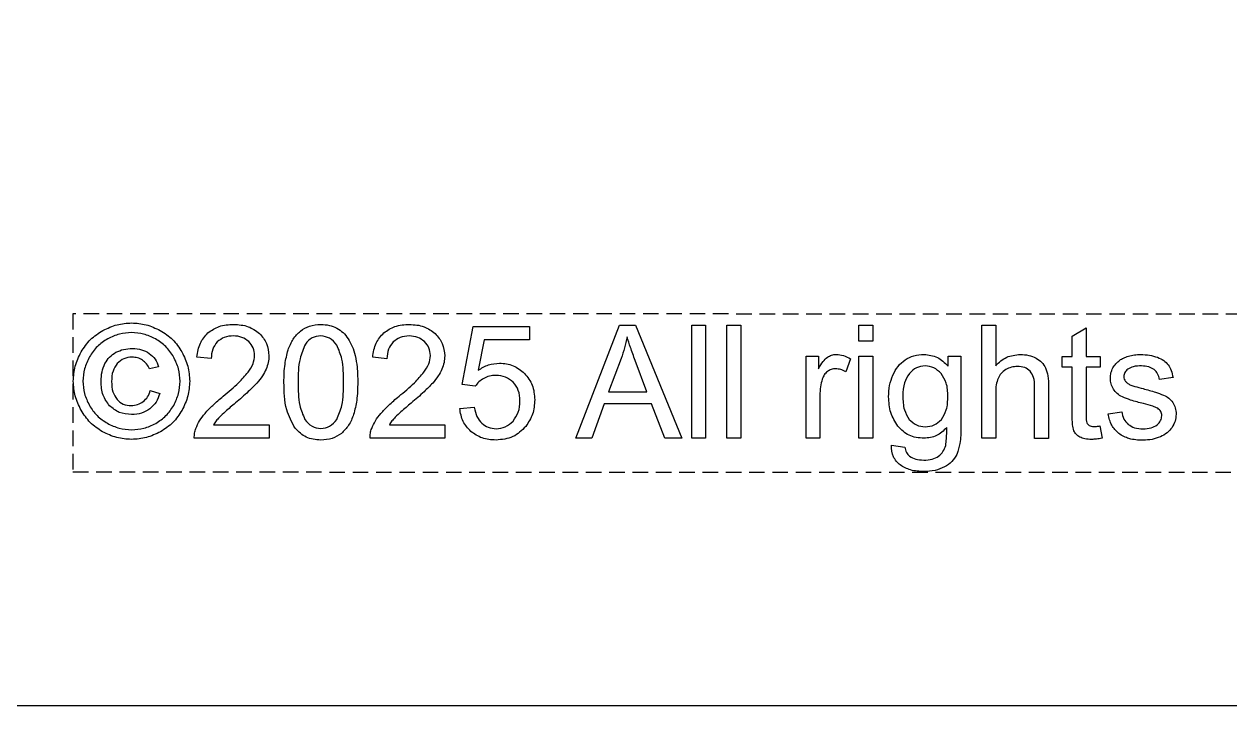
# Model space of a CAD drawing. Header units: millimetres. Extents: x -188 to 188, y -48 to 47.
# Drawn here: x 117.59 to 156.38, y -47.5 to -25.59 of the extents above; entities that cross this region are included whole.
import ezdxf

# ---------------------------------------------------------------- set-up
doc = ezdxf.new("R2010")
doc.units = ezdxf.units.MM
doc.linetypes.add('DASHED', pattern=[0.75, 0.5, -0.25])
doc.layers.get('0').update_dxf_attribs({"linetype": 'CONTINUOUS'})

msp = doc.modelspace()

# ---------------------------------------------------------------- linework, layer by layer
at = {"linetype": 'DASHED'}
for p, q in [((180, -34.917), (119.162, -34.897)), ((119.162, -34.897), (119.162, -39.98)), ((119.162, -39.98), (180, -40))]:
    msp.add_line(p, q, dxfattribs=at)
for p, q in [((135.343, -38.896), (136.742, -35.258)), ((136.742, -35.258), (137.261, -35.258)), ((137.261, -35.258), (138.749, -38.897)), ((139.066, -38.897), (139.067, -35.258)), ((139.067, -35.258), (139.514, -35.258)), ((139.514, -35.258), (139.513, -38.897)), ((140.196, -38.897), (140.197, -35.259)), ((140.197, -35.259), (140.644, -35.259)), ((140.644, -35.259), (140.642, -38.898)), ((144.443, -35.774), (144.444, -35.26)), ((144.444, -35.26), (144.89, -35.26)), ((144.89, -35.26), (144.89, -35.774)), ((148.396, -38.9), (148.398, -35.261)), ((148.398, -35.261), (148.844, -35.261)), ((148.844, -35.261), (148.844, -36.567)), ((131.683, -37.175), (132.036, -35.306)), ((132.036, -35.306), (133.845, -35.306)), ((133.845, -35.306), (133.845, -35.733)), ((151.306, -36.265), (151.307, -35.612)), ((151.307, -35.612), (151.751, -35.344)), ((151.751, -35.344), (151.751, -36.265)), ((132.393, -35.733), (132.197, -36.711)), ((133.845, -35.733), (132.393, -35.733)), ((144.89, -35.774), (144.443, -35.774)), ((123.609, -36.338), (123.15, -36.291)), ((129.263, -36.34), (128.804, -36.292)), ((136.794, -36.335), (136.394, -37.402)), ((137.627, -37.402), (137.248, -36.394)), ((142.742, -38.898), (142.743, -36.262)), ((142.743, -36.262), (143.145, -36.262)), ((143.145, -36.262), (143.145, -36.662)), ((144.175, -36.347), (144.021, -36.762)), ((144.442, -38.899), (144.443, -36.263)), ((144.443, -36.263), (144.89, -36.263)), ((144.89, -36.263), (144.889, -38.899)), ((147.31, -36.581), (147.31, -36.264)), ((147.31, -36.264), (147.722, -36.264)), ((147.722, -36.264), (147.721, -38.542)), ((150.979, -36.612), (150.979, -36.265)), ((150.979, -36.265), (151.306, -36.265)), ((151.751, -36.265), (152.2, -36.265)), ((152.2, -36.265), (152.2, -36.613)), ((121.916, -36.598), (121.62, -36.67)), ((151.306, -36.612), (150.979, -36.612)), ((151.306, -38.129), (151.306, -36.612)), ((152.2, -36.613), (151.75, -36.613)), ((151.75, -36.613), (151.75, -38.154)), ((132.102, -37.229), (131.683, -37.175)), ((150.097, -38.901), (150.097, -37.23)), ((150.544, -37.23), (150.543, -38.901)), ((154.548, -36.946), (154.111, -37.006)), ((121.648, -37.367), (121.953, -37.457)), ((136.394, -37.402), (137.627, -37.402)), ((143.189, -37.518), (143.189, -38.898)), ((148.844, -37.458), (148.843, -38.9)), ((131.603, -37.941), (132.072, -37.902)), ((136.254, -37.794), (135.854, -38.896)), ((137.776, -37.795), (136.254, -37.794)), ((138.2, -38.897), (137.776, -37.795)), ((152.457, -38.114), (152.899, -38.045)), ((123.685, -38.463), (125.47, -38.463)), ((125.47, -38.463), (125.469, -38.893)), ((129.339, -38.464), (131.124, -38.465)), ((131.124, -38.465), (131.124, -38.894)), ((152.199, -38.502), (152.264, -38.896)), ((125.469, -38.893), (123.064, -38.892)), ((131.124, -38.894), (128.718, -38.894)), ((135.854, -38.896), (135.343, -38.896)), ((138.749, -38.897), (138.2, -38.897)), ((139.513, -38.897), (139.066, -38.897)), ((140.642, -38.898), (140.196, -38.897)), ((143.189, -38.898), (142.742, -38.898)), ((144.889, -38.899), (144.442, -38.899)), ((145.487, -39.117), (145.922, -39.182)), ((148.843, -38.9), (148.396, -38.9)), ((150.543, -38.901), (150.097, -38.901))]:
    msp.add_line(p, q)
msp.add_lwpolyline([(-187.5, 47.5), (187.5, 47.5), (187.5, -47.5), (-187.5, -47.5)], close=True)
for points, knots in [([(120.127, -35.432), (120.276, -35.362), (120.568, -35.223), (120.89, -35.201), (121.048, -35.19)], [0, 0, 0, 0, 0.0489719, 0.09596415, 0.09596415, 0.09596415, 0.09596415]), ([(121.048, -35.19), (121.205, -35.201), (121.527, -35.224), (121.819, -35.362), (121.968, -35.433)], [0, 0, 0, 0, 0.04699225, 0.09596414, 0.09596414, 0.09596414, 0.09596414]), ([(123.505, -35.508), (123.621, -35.429), (123.87, -35.261), (124.171, -35.247), (124.331, -35.239)], [0, 0, 0, 0, 0.04132464, 0.08840962, 0.08840962, 0.08840962, 0.08840962]), ([(124.331, -35.239), (124.493, -35.248), (124.799, -35.264), (125.045, -35.445), (125.16, -35.529)], [0, 0, 0, 0, 0.04746995, 0.08953749, 0.08953749, 0.08953749, 0.08953749]), ([(126.477, -35.453), (126.573, -35.391), (126.773, -35.26), (127.011, -35.247), (127.136, -35.24)], [0, 0, 0, 0, 0.0336238, 0.07034516, 0.07034516, 0.07034516, 0.07034516]), ([(127.136, -35.24), (127.229, -35.244), (127.408, -35.251), (127.571, -35.323), (127.65, -35.358)], [0, 0, 0, 0, 0.02764669, 0.05312064, 0.05312064, 0.05312064, 0.05312064]), ([(129.159, -35.509), (129.275, -35.431), (129.524, -35.263), (129.825, -35.248), (129.986, -35.24)], [0, 0, 0, 0, 0.04132464, 0.08840965, 0.08840965, 0.08840965, 0.08840965]), ([(129.986, -35.24), (130.147, -35.249), (130.453, -35.266), (130.699, -35.446), (130.814, -35.531)], [0, 0, 0, 0, 0.04746983, 0.08953738, 0.08953738, 0.08953738, 0.08953738]), ([(119.425, -36.124), (119.517, -35.983), (119.701, -35.701), (119.985, -35.522), (120.127, -35.432)], [0, 0, 0, 0, 0.04994617, 0.09959007, 0.09959007, 0.09959007, 0.09959007]), ([(121.047, -35.501), (120.916, -35.51), (120.647, -35.528), (120.403, -35.644), (120.279, -35.703)], [0, 0, 0, 0, 0.03926476, 0.08007274, 0.08007274, 0.08007274, 0.08007274]), ([(121.814, -35.703), (121.69, -35.644), (121.447, -35.529), (121.179, -35.51), (121.047, -35.501)], [0, 0, 0, 0, 0.04083676, 0.0799477, 0.0799477, 0.0799477, 0.0799477]), ([(121.968, -35.433), (122.11, -35.522), (122.394, -35.702), (122.576, -35.984), (122.668, -36.125)], [0, 0, 0, 0, 0.0496189, 0.09950898, 0.09950898, 0.09950898, 0.09950898]), ([(123.15, -36.291), (123.172, -36.133), (123.216, -35.837), (123.413, -35.612), (123.505, -35.508)], [0, 0, 0, 0, 0.04663958, 0.08763333, 0.08763333, 0.08763333, 0.08763333]), ([(124.321, -35.608), (124.221, -35.615), (124.029, -35.627), (123.877, -35.745), (123.805, -35.802)], [0, 0, 0, 0, 0.029441, 0.05629258, 0.05629258, 0.05629258, 0.05629258]), ([(124.816, -35.791), (124.746, -35.738), (124.6, -35.627), (124.417, -35.615), (124.321, -35.608)], [0, 0, 0, 0, 0.02580034, 0.0538182, 0.0538182, 0.0538182, 0.0538182]), ([(125.16, -35.529), (125.249, -35.632), (125.428, -35.839), (125.453, -36.112), (125.465, -36.249)], [0, 0, 0, 0, 0.03976845, 0.0799649, 0.0799649, 0.0799649, 0.0799649]), ([(126.082, -36.059), (126.129, -35.938), (126.218, -35.708), (126.394, -35.535), (126.477, -35.453)], [0, 0, 0, 0, 0.03855424, 0.07312415, 0.07312415, 0.07312415, 0.07312415]), ([(127.131, -35.609), (127.033, -35.621), (126.836, -35.643), (126.705, -35.794), (126.639, -35.87)], [0, 0, 0, 0, 0.02843188, 0.05746676, 0.05746676, 0.05746676, 0.05746676]), ([(127.653, -35.905), (127.582, -35.819), (127.444, -35.654), (127.232, -35.624), (127.131, -35.609)], [0, 0, 0, 0, 0.03233084, 0.06196474, 0.06196474, 0.06196474, 0.06196474]), ([(127.65, -35.358), (127.721, -35.402), (127.864, -35.491), (127.964, -35.628), (128.015, -35.698)], [0, 0, 0, 0, 0.02477812, 0.05028938, 0.05028938, 0.05028938, 0.05028938]), ([(128.804, -36.292), (128.827, -36.135), (128.87, -35.838), (129.067, -35.614), (129.159, -35.509)], [0, 0, 0, 0, 0.04663959, 0.08763333, 0.08763333, 0.08763333, 0.08763333]), ([(129.975, -35.61), (129.875, -35.617), (129.683, -35.629), (129.531, -35.747), (129.459, -35.804)], [0, 0, 0, 0, 0.02944092, 0.05629257, 0.05629257, 0.05629257, 0.05629257]), ([(130.471, -35.793), (130.401, -35.74), (130.254, -35.629), (130.071, -35.617), (129.975, -35.61)], [0, 0, 0, 0, 0.02580029, 0.05381827, 0.05381827, 0.05381827, 0.05381827]), ([(130.814, -35.531), (130.903, -35.634), (131.082, -35.841), (131.107, -36.114), (131.12, -36.251)], [0, 0, 0, 0, 0.03976845, 0.07996492, 0.07996492, 0.07996492, 0.07996492]), ([(136.99, -35.64), (136.964, -35.757), (136.912, -35.992), (136.833, -36.22), (136.794, -36.335)], [0, 0, 0, 0, 0.03586534, 0.07226642, 0.07226642, 0.07226642, 0.07226642]), ([(137.248, -36.394), (137.196, -36.256), (137.102, -36.006), (137.024, -35.752), (136.99, -35.64)], [0, 0, 0, 0, 0.04447941, 0.07976457, 0.07976457, 0.07976457, 0.07976457]), ([(120.279, -35.703), (120.161, -35.778), (119.925, -35.928), (119.771, -36.163), (119.694, -36.281)], [0, 0, 0, 0, 0.04137759, 0.08308319, 0.08308319, 0.08308319, 0.08308319]), ([(120.545, -36.135), (120.625, -36.099), (120.793, -36.025), (120.975, -36.016), (121.07, -36.012)], [0, 0, 0, 0, 0.02627266, 0.05433372, 0.05433372, 0.05433372, 0.05433372]), ([(121.07, -36.012), (121.173, -36.017), (121.368, -36.027), (121.538, -36.124), (121.618, -36.17)], [0, 0, 0, 0, 0.0304752, 0.05779924, 0.05779924, 0.05779924, 0.05779924]), ([(122.399, -36.282), (122.322, -36.164), (122.169, -35.928), (121.932, -35.778), (121.814, -35.703)], [0, 0, 0, 0, 0.04166818, 0.08309571, 0.08309571, 0.08309571, 0.08309571]), ([(123.805, -35.802), (123.748, -35.876), (123.628, -36.033), (123.615, -36.232), (123.609, -36.338)], [0, 0, 0, 0, 0.02730358, 0.05824422, 0.05824422, 0.05824422, 0.05824422]), ([(125.006, -36.239), (124.998, -36.154), (124.983, -35.985), (124.872, -35.855), (124.816, -35.791)], [0, 0, 0, 0, 0.02493561, 0.04975075, 0.04975075, 0.04975075, 0.04975075]), ([(125.949, -37.098), (125.952, -36.903), (125.957, -36.551), (126.044, -36.211), (126.082, -36.059)], [0, 0, 0, 0, 0.0583305, 0.1050439, 0.1050439, 0.1050439, 0.1050439]), ([(126.639, -35.87), (126.573, -36.026), (126.406, -36.416), (126.407, -36.842), (126.408, -37.098)], [0, 0, 0, 0, 0.0504118, 0.1261494, 0.1261494, 0.1261494, 0.1261494]), ([(127.863, -37.099), (127.865, -36.845), (127.87, -36.432), (127.714, -36.052), (127.653, -35.905)], [0, 0, 0, 0, 0.0749565, 0.1222638, 0.1222638, 0.1222638, 0.1222638]), ([(128.015, -35.698), (128.061, -35.778), (128.158, -35.949), (128.212, -36.139), (128.24, -36.239)], [0, 0, 0, 0, 0.02778237, 0.05882542, 0.05882542, 0.05882542, 0.05882542]), ([(129.459, -35.804), (129.403, -35.878), (129.282, -36.035), (129.269, -36.234), (129.263, -36.34)], [0, 0, 0, 0, 0.02730353, 0.05824417, 0.05824417, 0.05824417, 0.05824417]), ([(130.66, -36.241), (130.653, -36.156), (130.637, -35.986), (130.526, -35.857), (130.471, -35.793)], [0, 0, 0, 0, 0.02493562, 0.04975076, 0.04975076, 0.04975076, 0.04975076]), ([(119.173, -37.064), (119.184, -36.901), (119.207, -36.572), (119.352, -36.275), (119.425, -36.124)], [0, 0, 0, 0, 0.04834728, 0.09808749, 0.09808749, 0.09808749, 0.09808749]), ([(119.694, -36.281), (119.633, -36.406), (119.512, -36.654), (119.493, -36.929), (119.483, -37.064)], [0, 0, 0, 0, 0.04151318, 0.08179057, 0.08179057, 0.08179057, 0.08179057]), ([(120.191, -36.499), (120.236, -36.424), (120.326, -36.275), (120.472, -36.181), (120.545, -36.135)], [0, 0, 0, 0, 0.02601534, 0.05143189, 0.05143189, 0.05143189, 0.05143189]), ([(121.06, -36.29), (120.969, -36.298), (120.79, -36.314), (120.656, -36.434), (120.589, -36.493)], [0, 0, 0, 0, 0.02652353, 0.05248908, 0.05248908, 0.05248908, 0.05248908]), ([(121.401, -36.388), (121.349, -36.359), (121.243, -36.301), (121.122, -36.294), (121.06, -36.29)], [0, 0, 0, 0, 0.01742025, 0.03591976, 0.03591976, 0.03591976, 0.03591976]), ([(121.62, -36.67), (121.594, -36.613), (121.541, -36.502), (121.447, -36.425), (121.401, -36.388)], [0, 0, 0, 0, 0.01866052, 0.03613308, 0.03613308, 0.03613308, 0.03613308]), ([(121.618, -36.17), (121.685, -36.228), (121.821, -36.345), (121.884, -36.513), (121.916, -36.598)], [0, 0, 0, 0, 0.0261295, 0.05291605, 0.05291605, 0.05291605, 0.05291605]), ([(122.608, -37.065), (122.599, -36.93), (122.58, -36.655), (122.46, -36.407), (122.399, -36.282)], [0, 0, 0, 0, 0.04027334, 0.08175113, 0.08175113, 0.08175113, 0.08175113]), ([(122.668, -36.125), (122.741, -36.276), (122.885, -36.573), (122.907, -36.903), (122.918, -37.065)], [0, 0, 0, 0, 0.04970493, 0.09804818, 0.09804818, 0.09804818, 0.09804818]), ([(124.797, -36.776), (124.858, -36.687), (124.97, -36.524), (124.995, -36.328), (125.006, -36.239)], [0, 0, 0, 0, 0.03176039, 0.05836884, 0.05836884, 0.05836884, 0.05836884]), ([(125.465, -36.249), (125.461, -36.322), (125.453, -36.47), (125.402, -36.608), (125.376, -36.679)], [0, 0, 0, 0, 0.02177109, 0.04408512, 0.04408512, 0.04408512, 0.04408512]), ([(128.24, -36.239), (128.264, -36.363), (128.318, -36.647), (128.321, -36.937), (128.322, -37.099)], [0, 0, 0, 0, 0.03794901, 0.08654796, 0.08654796, 0.08654796, 0.08654796]), ([(130.452, -36.778), (130.512, -36.689), (130.624, -36.526), (130.649, -36.33), (130.66, -36.241)], [0, 0, 0, 0, 0.03176042, 0.05836887, 0.05836887, 0.05836887, 0.05836887]), ([(131.12, -36.251), (131.116, -36.324), (131.108, -36.472), (131.056, -36.61), (131.03, -36.68)], [0, 0, 0, 0, 0.02177109, 0.04408513, 0.04408513, 0.04408513, 0.04408513]), ([(143.145, -36.662), (143.19, -36.581), (143.266, -36.443), (143.382, -36.336), (143.429, -36.292)], [0, 0, 0, 0, 0.02757718, 0.04690527, 0.04690527, 0.04690527, 0.04690527]), ([(143.429, -36.292), (143.474, -36.266), (143.563, -36.214), (143.665, -36.207), (143.716, -36.203)], [0, 0, 0, 0, 0.01523545, 0.0303866, 0.0303866, 0.0303866, 0.0303866]), ([(143.716, -36.203), (143.793, -36.21), (143.957, -36.225), (144.1, -36.305), (144.175, -36.347)], [0, 0, 0, 0, 0.0230559, 0.04859584, 0.04859584, 0.04859584, 0.04859584]), ([(145.535, -36.87), (145.585, -36.771), (145.681, -36.577), (145.849, -36.443), (145.931, -36.377)], [0, 0, 0, 0, 0.03284145, 0.06389077, 0.06389077, 0.06389077, 0.06389077]), ([(145.931, -36.377), (146.023, -36.327), (146.213, -36.222), (146.429, -36.21), (146.541, -36.204)], [0, 0, 0, 0, 0.03106771, 0.06408714, 0.06408714, 0.06408714, 0.06408714]), ([(146.541, -36.204), (146.69, -36.22), (146.992, -36.253), (147.203, -36.471), (147.31, -36.581)], [0, 0, 0, 0, 0.04359992, 0.08812447, 0.08812447, 0.08812447, 0.08812447]), ([(148.844, -36.567), (148.955, -36.461), (149.177, -36.25), (149.481, -36.22), (149.633, -36.205)], [0, 0, 0, 0, 0.04460625, 0.08909888, 0.08909888, 0.08909888, 0.08909888]), ([(149.633, -36.205), (149.726, -36.209), (149.903, -36.216), (150.065, -36.287), (150.142, -36.32)], [0, 0, 0, 0, 0.02751667, 0.052577, 0.052577, 0.052577, 0.052577]), ([(150.142, -36.32), (150.209, -36.362), (150.338, -36.442), (150.414, -36.575), (150.451, -36.639)], [0, 0, 0, 0, 0.02306504, 0.04503505, 0.04503505, 0.04503505, 0.04503505]), ([(152.613, -36.639), (152.642, -36.591), (152.701, -36.495), (152.789, -36.425), (152.833, -36.39)], [0, 0, 0, 0, 0.01672241, 0.03346272, 0.03346272, 0.03346272, 0.03346272]), ([(152.833, -36.39), (152.873, -36.364), (152.962, -36.308), (153.062, -36.277), (153.117, -36.259)], [0, 0, 0, 0, 0.01421947, 0.03137806, 0.03137806, 0.03137806, 0.03137806]), ([(153.117, -36.259), (153.179, -36.244), (153.306, -36.212), (153.436, -36.208), (153.503, -36.206)], [0, 0, 0, 0, 0.01907142, 0.03906565, 0.03906565, 0.03906565, 0.03906565]), ([(153.503, -36.206), (153.601, -36.209), (153.787, -36.214), (153.964, -36.27), (154.048, -36.296)], [0, 0, 0, 0, 0.02921908, 0.0554382, 0.0554382, 0.0554382, 0.0554382]), ([(154.048, -36.296), (154.119, -36.326), (154.252, -36.382), (154.349, -36.489), (154.394, -36.538)], [0, 0, 0, 0, 0.02293764, 0.04268664, 0.04268664, 0.04268664, 0.04268664]), ([(120.067, -37.069), (120.071, -36.966), (120.079, -36.768), (120.155, -36.586), (120.191, -36.499)], [0, 0, 0, 0, 0.03077952, 0.0587168, 0.0587168, 0.0587168, 0.0587168]), ([(120.589, -36.493), (120.535, -36.573), (120.417, -36.749), (120.409, -36.961), (120.404, -37.077)], [0, 0, 0, 0, 0.02837849, 0.0622655, 0.0622655, 0.0622655, 0.0622655]), ([(123.995, -37.547), (124.166, -37.407), (124.454, -37.171), (124.698, -36.89), (124.797, -36.776)], [0, 0, 0, 0, 0.0661112, 0.111377, 0.111377, 0.111377, 0.111377]), ([(125.376, -36.679), (125.339, -36.752), (125.258, -36.913), (125.142, -37.049), (125.079, -37.123)], [0, 0, 0, 0, 0.02470214, 0.05359281, 0.05359281, 0.05359281, 0.05359281]), ([(129.65, -37.549), (129.821, -37.409), (130.108, -37.173), (130.352, -36.892), (130.452, -36.778)], [0, 0, 0, 0, 0.0661113, 0.111377, 0.111377, 0.111377, 0.111377]), ([(131.03, -36.68), (130.993, -36.754), (130.912, -36.914), (130.796, -37.051), (130.733, -37.125)], [0, 0, 0, 0, 0.02470217, 0.05359284, 0.05359284, 0.05359284, 0.05359284]), ([(132.197, -36.711), (132.305, -36.644), (132.517, -36.514), (132.764, -36.493), (132.884, -36.482)], [0, 0, 0, 0, 0.03768646, 0.07333015, 0.07333015, 0.07333015, 0.07333015]), ([(132.884, -36.482), (133.036, -36.496), (133.339, -36.522), (133.572, -36.716), (133.688, -36.813)], [0, 0, 0, 0, 0.04470136, 0.08879537, 0.08879537, 0.08879537, 0.08879537]), ([(133.688, -36.813), (133.784, -36.933), (133.981, -37.182), (134.004, -37.499), (134.016, -37.662)], [0, 0, 0, 0, 0.04502437, 0.09289003, 0.09289003, 0.09289003, 0.09289003]), ([(143.43, -36.753), (143.394, -36.786), (143.319, -36.854), (143.283, -36.948), (143.264, -36.997)], [0, 0, 0, 0, 0.01450633, 0.02993838, 0.02993838, 0.02993838, 0.02993838]), ([(143.694, -36.665), (143.646, -36.668), (143.551, -36.676), (143.471, -36.727), (143.43, -36.753)], [0, 0, 0, 0, 0.01407327, 0.02813354, 0.02813354, 0.02813354, 0.02813354]), ([(144.021, -36.762), (143.968, -36.733), (143.865, -36.679), (143.749, -36.669), (143.694, -36.665)], [0, 0, 0, 0, 0.01791843, 0.03447796, 0.03447796, 0.03447796, 0.03447796]), ([(146.066, -36.816), (146.006, -36.913), (145.87, -37.132), (145.862, -37.391), (145.858, -37.534)], [0, 0, 0, 0, 0.03388776, 0.07600367, 0.07600367, 0.07600367, 0.07600367]), ([(146.573, -36.574), (146.477, -36.585), (146.28, -36.607), (146.139, -36.745), (146.066, -36.816)], [0, 0, 0, 0, 0.02820763, 0.057572, 0.057572, 0.057572, 0.057572]), ([(147.09, -36.82), (147.016, -36.748), (146.871, -36.608), (146.671, -36.585), (146.573, -36.574)], [0, 0, 0, 0, 0.03000099, 0.05874371, 0.05874371, 0.05874371, 0.05874371]), ([(147.305, -37.549), (147.3, -37.404), (147.292, -37.14), (147.153, -36.919), (147.09, -36.82)], [0, 0, 0, 0, 0.04278171, 0.07729767, 0.07729767, 0.07729767, 0.07729767]), ([(149.168, -36.692), (149.114, -36.729), (149.008, -36.802), (148.948, -36.916), (148.918, -36.972)], [0, 0, 0, 0, 0.01928056, 0.03795091, 0.03795091, 0.03795091, 0.03795091]), ([(149.541, -36.59), (149.476, -36.594), (149.345, -36.603), (149.227, -36.662), (149.168, -36.692)], [0, 0, 0, 0, 0.01943841, 0.03910746, 0.03910746, 0.03910746, 0.03910746]), ([(149.952, -36.742), (149.896, -36.698), (149.776, -36.603), (149.623, -36.594), (149.541, -36.59)], [0, 0, 0, 0, 0.0209373, 0.04479312, 0.04479312, 0.04479312, 0.04479312]), ([(150.097, -37.23), (150.095, -37.13), (150.091, -36.954), (149.994, -36.807), (149.952, -36.742)], [0, 0, 0, 0, 0.02917409, 0.05179373, 0.05179373, 0.05179373, 0.05179373]), ([(150.451, -36.639), (150.478, -36.722), (150.541, -36.913), (150.543, -37.115), (150.544, -37.23)], [0, 0, 0, 0, 0.02590337, 0.06011128, 0.06011128, 0.06011128, 0.06011128]), ([(152.532, -36.965), (152.535, -36.908), (152.542, -36.794), (152.589, -36.69), (152.613, -36.639)], [0, 0, 0, 0, 0.01709064, 0.03388632, 0.03388632, 0.03388632, 0.03388632]), ([(153.096, -36.675), (153.057, -36.709), (152.985, -36.773), (152.971, -36.868), (152.964, -36.913)], [0, 0, 0, 0, 0.01481016, 0.02800918, 0.02800918, 0.02800918, 0.02800918]), ([(153.535, -36.573), (153.445, -36.574), (153.29, -36.575), (153.153, -36.646), (153.096, -36.675)], [0, 0, 0, 0, 0.02649463, 0.04564228, 0.04564228, 0.04564228, 0.04564228]), ([(153.938, -36.688), (153.882, -36.655), (153.759, -36.581), (153.614, -36.576), (153.535, -36.573)], [0, 0, 0, 0, 0.01923125, 0.04252127, 0.04252127, 0.04252127, 0.04252127]), ([(154.111, -37.006), (154.097, -36.942), (154.07, -36.819), (153.981, -36.731), (153.938, -36.688)], [0, 0, 0, 0, 0.01902546, 0.03684197, 0.03684197, 0.03684197, 0.03684197]), ([(154.394, -36.538), (154.429, -36.596), (154.504, -36.723), (154.532, -36.868), (154.548, -36.946)], [0, 0, 0, 0, 0.02017971, 0.04392926, 0.04392926, 0.04392926, 0.04392926]), ([(119.421, -37.995), (119.349, -37.845), (119.206, -37.551), (119.184, -37.225), (119.173, -37.064)], [0, 0, 0, 0, 0.04926114, 0.09713491, 0.09713491, 0.09713491, 0.09713491]), ([(119.483, -37.064), (119.492, -37.198), (119.511, -37.47), (119.63, -37.715), (119.69, -37.84)], [0, 0, 0, 0, 0.03995767, 0.08096294, 0.08096294, 0.08096294, 0.08096294]), ([(120.339, -37.853), (120.26, -37.745), (120.089, -37.512), (120.074, -37.223), (120.067, -37.069)], [0, 0, 0, 0, 0.03948173, 0.08467769, 0.08467769, 0.08467769, 0.08467769]), ([(120.404, -37.077), (120.408, -37.191), (120.415, -37.399), (120.528, -37.573), (120.579, -37.651)], [0, 0, 0, 0, 0.03363868, 0.06108682, 0.06108682, 0.06108682, 0.06108682]), ([(122.402, -37.84), (122.462, -37.716), (122.581, -37.471), (122.599, -37.199), (122.608, -37.065)], [0, 0, 0, 0, 0.04097008, 0.08092373, 0.08092373, 0.08092373, 0.08092373]), ([(122.918, -37.065), (122.908, -37.226), (122.885, -37.552), (122.743, -37.846), (122.671, -37.996)], [0, 0, 0, 0, 0.04786975, 0.09709581, 0.09709581, 0.09709581, 0.09709581]), ([(125.079, -37.123), (124.988, -37.216), (124.77, -37.441), (124.53, -37.644), (124.39, -37.763)], [0, 0, 0, 0, 0.03907294, 0.09409636, 0.09409636, 0.09409636, 0.09409636]), ([(126.308, -38.578), (126.204, -38.383), (125.959, -37.923), (125.953, -37.399), (125.949, -37.098)], [0, 0, 0, 0, 0.0655133, 0.1542091, 0.1542091, 0.1542091, 0.1542091]), ([(126.408, -37.098), (126.406, -37.351), (126.401, -37.764), (126.557, -38.144), (126.618, -38.291)], [0, 0, 0, 0, 0.0748017, 0.1221383, 0.1221383, 0.1221383, 0.1221383]), ([(127.653, -38.29), (127.713, -38.143), (127.869, -37.764), (127.865, -37.351), (127.863, -37.099)], [0, 0, 0, 0, 0.0473658, 0.1220128, 0.1220128, 0.1220128, 0.1220128]), ([(128.322, -37.099), (128.319, -37.293), (128.314, -37.643), (128.228, -37.982), (128.19, -38.133)], [0, 0, 0, 0, 0.057957, 0.1045293, 0.1045293, 0.1045293, 0.1045293]), ([(130.733, -37.125), (130.642, -37.218), (130.424, -37.443), (130.184, -37.646), (130.044, -37.765)], [0, 0, 0, 0, 0.03907294, 0.09409627, 0.09409627, 0.09409627, 0.09409627]), ([(132.375, -36.975), (132.321, -37.01), (132.214, -37.077), (132.139, -37.179), (132.102, -37.229)], [0, 0, 0, 0, 0.01917025, 0.03761052, 0.03761052, 0.03761052, 0.03761052]), ([(132.765, -36.877), (132.695, -36.881), (132.559, -36.888), (132.436, -36.946), (132.375, -36.975)], [0, 0, 0, 0, 0.0206849, 0.04052719, 0.04052719, 0.04052719, 0.04052719]), ([(133.327, -37.098), (133.248, -37.034), (133.085, -36.9), (132.874, -36.885), (132.765, -36.877)], [0, 0, 0, 0, 0.02981661, 0.06172766, 0.06172766, 0.06172766, 0.06172766]), ([(133.542, -37.701), (133.535, -37.583), (133.523, -37.36), (133.39, -37.182), (133.327, -37.098)], [0, 0, 0, 0, 0.03460948, 0.06529749, 0.06529749, 0.06529749, 0.06529749]), ([(143.264, -36.997), (143.242, -37.08), (143.197, -37.251), (143.192, -37.427), (143.189, -37.518)], [0, 0, 0, 0, 0.02556248, 0.05280498, 0.05280498, 0.05280498, 0.05280498]), ([(145.399, -37.566), (145.404, -37.444), (145.414, -37.205), (145.495, -36.98), (145.535, -36.87)], [0, 0, 0, 0, 0.03642969, 0.07131887, 0.07131887, 0.07131887, 0.07131887]), ([(148.918, -36.972), (148.897, -37.041), (148.847, -37.199), (148.845, -37.365), (148.844, -37.458)], [0, 0, 0, 0, 0.02170442, 0.04944223, 0.04944223, 0.04944223, 0.04944223]), ([(152.63, -37.319), (152.602, -37.264), (152.544, -37.153), (152.536, -37.028), (152.532, -36.965)], [0, 0, 0, 0, 0.018382, 0.03706605, 0.03706605, 0.03706605, 0.03706605]), ([(152.964, -36.913), (152.966, -36.942), (152.971, -36.998), (153.003, -37.046), (153.019, -37.07)], [0, 0, 0, 0, 0.0083651, 0.01680892, 0.01680892, 0.01680892, 0.01680892]), ([(153.019, -37.07), (153.041, -37.093), (153.09, -37.145), (153.155, -37.173), (153.19, -37.189)], [0, 0, 0, 0, 0.00961407, 0.02104998, 0.02104998, 0.02104998, 0.02104998]), ([(153.19, -37.189), (153.234, -37.203), (153.365, -37.244), (153.497, -37.28), (153.585, -37.303)], [0, 0, 0, 0, 0.01383717, 0.04108731, 0.04108731, 0.04108731, 0.04108731]), ([(121.424, -37.717), (121.476, -37.67), (121.581, -37.573), (121.625, -37.437), (121.648, -37.367)], [0, 0, 0, 0, 0.02068313, 0.04215326, 0.04215326, 0.04215326, 0.04215326]), ([(121.953, -37.457), (121.921, -37.555), (121.86, -37.748), (121.71, -37.884), (121.636, -37.952)], [0, 0, 0, 0, 0.03022178, 0.05968566, 0.05968566, 0.05968566, 0.05968566]), ([(123.411, -38.098), (123.492, -38.01), (123.674, -37.814), (123.881, -37.642), (123.995, -37.547)], [0, 0, 0, 0, 0.03565695, 0.08040635, 0.08040635, 0.08040635, 0.08040635]), ([(129.065, -38.099), (129.146, -38.012), (129.328, -37.815), (129.535, -37.644), (129.65, -37.549)], [0, 0, 0, 0, 0.03565703, 0.08040634, 0.08040634, 0.08040634, 0.08040634]), ([(145.696, -38.507), (145.609, -38.367), (145.43, -38.079), (145.409, -37.74), (145.399, -37.566)], [0, 0, 0, 0, 0.0485684, 0.1000545, 0.1000545, 0.1000545, 0.1000545]), ([(145.858, -37.534), (145.861, -37.688), (145.866, -37.959), (146.004, -38.191), (146.063, -38.291)], [0, 0, 0, 0, 0.04515836, 0.07965231, 0.07965231, 0.07965231, 0.07965231]), ([(147.096, -38.293), (147.157, -38.194), (147.296, -37.967), (147.301, -37.7), (147.305, -37.549)], [0, 0, 0, 0, 0.0342185, 0.07842873, 0.07842873, 0.07842873, 0.07842873]), ([(152.918, -37.57), (152.859, -37.538), (152.745, -37.475), (152.668, -37.37), (152.63, -37.319)], [0, 0, 0, 0, 0.01987957, 0.03859065, 0.03859065, 0.03859065, 0.03859065]), ([(153.599, -37.785), (153.459, -37.75), (153.228, -37.692), (153.006, -37.604), (152.918, -37.57)], [0, 0, 0, 0, 0.04318568, 0.07149906, 0.07149906, 0.07149906, 0.07149906]), ([(153.585, -37.303), (153.719, -37.339), (153.943, -37.399), (154.16, -37.479), (154.246, -37.511)], [0, 0, 0, 0, 0.04185469, 0.06935149, 0.06935149, 0.06935149, 0.06935149]), ([(154.246, -37.511), (154.305, -37.54), (154.419, -37.597), (154.5, -37.697), (154.54, -37.745)], [0, 0, 0, 0, 0.01943247, 0.03800276, 0.03800276, 0.03800276, 0.03800276]), ([(120.114, -38.689), (119.974, -38.598), (119.693, -38.416), (119.512, -38.135), (119.421, -37.995)], [0, 0, 0, 0, 0.0495114, 0.09910969, 0.09910969, 0.09910969, 0.09910969]), ([(119.69, -37.84), (119.766, -37.956), (119.918, -38.19), (120.152, -38.342), (120.27, -38.418)], [0, 0, 0, 0, 0.04132059, 0.08269696, 0.08269696, 0.08269696, 0.08269696]), ([(121.049, -38.137), (120.912, -38.126), (120.645, -38.106), (120.439, -37.936), (120.339, -37.853)], [0, 0, 0, 0, 0.0402163, 0.07811387, 0.07811387, 0.07811387, 0.07811387]), ([(120.579, -37.651), (120.642, -37.708), (120.771, -37.824), (120.944, -37.839), (121.032, -37.846)], [0, 0, 0, 0, 0.02482958, 0.05051981, 0.05051981, 0.05051981, 0.05051981]), ([(121.032, -37.846), (121.104, -37.841), (121.245, -37.831), (121.365, -37.755), (121.424, -37.717)], [0, 0, 0, 0, 0.02122039, 0.04187283, 0.04187283, 0.04187283, 0.04187283]), ([(121.636, -37.952), (121.549, -38.006), (121.37, -38.117), (121.158, -38.13), (121.049, -38.137)], [0, 0, 0, 0, 0.03015405, 0.06241286, 0.06241286, 0.06241286, 0.06241286]), ([(121.823, -38.419), (121.941, -38.343), (122.175, -38.191), (122.326, -37.957), (122.402, -37.84)], [0, 0, 0, 0, 0.04135155, 0.08261622, 0.08261622, 0.08261622, 0.08261622]), ([(122.671, -37.996), (122.581, -38.136), (122.399, -38.417), (122.119, -38.599), (121.978, -38.689)], [0, 0, 0, 0, 0.04954252, 0.09902908, 0.09902908, 0.09902908, 0.09902908]), ([(124.39, -37.763), (124.279, -37.856), (124.102, -38.003), (123.935, -38.162), (123.874, -38.221)], [0, 0, 0, 0, 0.04349923, 0.06902689, 0.06902689, 0.06902689, 0.06902689]), ([(130.044, -37.765), (129.933, -37.858), (129.756, -38.005), (129.589, -38.164), (129.528, -38.223)], [0, 0, 0, 0, 0.04349918, 0.06902691, 0.06902691, 0.06902691, 0.06902691]), ([(131.961, -38.679), (131.868, -38.577), (131.676, -38.367), (131.628, -38.086), (131.603, -37.941)], [0, 0, 0, 0, 0.04066415, 0.08354165, 0.08354165, 0.08354165, 0.08354165]), ([(132.072, -37.902), (132.092, -38.006), (132.129, -38.199), (132.256, -38.348), (132.314, -38.417)], [0, 0, 0, 0, 0.031226, 0.05775737, 0.05775737, 0.05775737, 0.05775737]), ([(133.318, -38.347), (133.383, -38.256), (133.521, -38.063), (133.534, -37.826), (133.542, -37.701)], [0, 0, 0, 0, 0.03288387, 0.06955011, 0.06955011, 0.06955011, 0.06955011]), ([(134.016, -37.662), (134.005, -37.82), (133.983, -38.13), (133.811, -38.388), (133.727, -38.516)], [0, 0, 0, 0, 0.04660194, 0.0914798, 0.0914798, 0.0914798, 0.0914798]), ([(154.056, -37.936), (154.003, -37.913), (153.856, -37.847), (153.699, -37.809), (153.599, -37.785)], [0, 0, 0, 0, 0.01737947, 0.04820066, 0.04820066, 0.04820066, 0.04820066]), ([(154.187, -38.175), (154.182, -38.127), (154.17, -38.03), (154.094, -37.968), (154.056, -37.936)], [0, 0, 0, 0, 0.0139214, 0.02818486, 0.02818486, 0.02818486, 0.02818486]), ([(154.54, -37.745), (154.571, -37.802), (154.637, -37.92), (154.643, -38.056), (154.647, -38.128)], [0, 0, 0, 0, 0.01901722, 0.04015991, 0.04015991, 0.04015991, 0.04015991]), ([(123.117, -38.582), (123.153, -38.498), (123.23, -38.324), (123.349, -38.175), (123.411, -38.098)], [0, 0, 0, 0, 0.02715484, 0.05684996, 0.05684996, 0.05684996, 0.05684996]), ([(123.874, -38.221), (123.838, -38.26), (123.769, -38.336), (123.712, -38.421), (123.685, -38.463)], [0, 0, 0, 0, 0.01594803, 0.03072586, 0.03072586, 0.03072586, 0.03072586]), ([(126.618, -38.291), (126.689, -38.378), (126.825, -38.542), (127.035, -38.573), (127.135, -38.588)], [0, 0, 0, 0, 0.0323046, 0.06158589, 0.06158589, 0.06158589, 0.06158589]), ([(127.135, -38.588), (127.235, -38.573), (127.446, -38.542), (127.581, -38.377), (127.653, -38.29)], [0, 0, 0, 0, 0.02928917, 0.06165791, 0.06165791, 0.06165791, 0.06165791]), ([(128.19, -38.133), (128.143, -38.254), (128.055, -38.485), (127.879, -38.659), (127.796, -38.741)], [0, 0, 0, 0, 0.03854254, 0.07316151, 0.07316151, 0.07316151, 0.07316151]), ([(128.771, -38.583), (128.807, -38.5), (128.884, -38.326), (129.003, -38.177), (129.065, -38.099)], [0, 0, 0, 0, 0.02715485, 0.05684994, 0.05684994, 0.05684994, 0.05684994]), ([(129.528, -38.223), (129.492, -38.262), (129.423, -38.338), (129.366, -38.423), (129.339, -38.464)], [0, 0, 0, 0, 0.01594809, 0.03072592, 0.03072592, 0.03072592, 0.03072592]), ([(132.772, -38.59), (132.875, -38.579), (133.084, -38.558), (133.24, -38.418), (133.318, -38.347)], [0, 0, 0, 0, 0.03039948, 0.06120356, 0.06120356, 0.06120356, 0.06120356]), ([(146.063, -38.291), (146.136, -38.361), (146.281, -38.499), (146.48, -38.519), (146.58, -38.53)], [0, 0, 0, 0, 0.02929092, 0.0583285, 0.0583285, 0.0583285, 0.0583285]), ([(146.58, -38.53), (146.678, -38.519), (146.877, -38.499), (147.023, -38.362), (147.096, -38.293)], [0, 0, 0, 0, 0.02890964, 0.05824257, 0.05824257, 0.05824257, 0.05824257]), ([(151.36, -38.656), (151.344, -38.592), (151.303, -38.419), (151.304, -38.241), (151.306, -38.129)], [0, 0, 0, 0, 0.0198798, 0.05319876, 0.05319876, 0.05319876, 0.05319876]), ([(151.75, -38.154), (151.749, -38.207), (151.748, -38.29), (151.767, -38.37), (151.773, -38.4)], [0, 0, 0, 0, 0.01571025, 0.0247582, 0.0247582, 0.0247582, 0.0247582]), ([(152.801, -38.748), (152.719, -38.664), (152.544, -38.487), (152.487, -38.243), (152.457, -38.114)], [0, 0, 0, 0, 0.03447711, 0.07328088, 0.07328088, 0.07328088, 0.07328088]), ([(152.899, -38.045), (152.916, -38.127), (152.946, -38.283), (153.055, -38.398), (153.106, -38.452)], [0, 0, 0, 0, 0.02449032, 0.0465082, 0.0465082, 0.0465082, 0.0465082]), ([(154.038, -38.469), (154.082, -38.426), (154.165, -38.345), (154.18, -38.23), (154.187, -38.175)], [0, 0, 0, 0, 0.0176144, 0.03383963, 0.03383963, 0.03383963, 0.03383963]), ([(154.647, -38.128), (154.641, -38.201), (154.629, -38.351), (154.554, -38.482), (154.516, -38.548)], [0, 0, 0, 0, 0.02193053, 0.04453649, 0.04453649, 0.04453649, 0.04453649]), ([(121.046, -38.936), (120.885, -38.925), (120.558, -38.903), (120.264, -38.761), (120.114, -38.689)], [0, 0, 0, 0, 0.04802357, 0.09722089, 0.09722089, 0.09722089, 0.09722089]), ([(120.27, -38.418), (120.394, -38.479), (120.64, -38.598), (120.912, -38.616), (121.046, -38.626)], [0, 0, 0, 0, 0.04109141, 0.08107983, 0.08107983, 0.08107983, 0.08107983]), ([(121.046, -38.626), (121.181, -38.617), (121.453, -38.598), (121.699, -38.479), (121.823, -38.419)], [0, 0, 0, 0, 0.03998842, 0.08107983, 0.08107983, 0.08107983, 0.08107983]), ([(121.978, -38.689), (121.829, -38.761), (121.534, -38.903), (121.208, -38.925), (121.046, -38.936)], [0, 0, 0, 0, 0.04919731, 0.09722088, 0.09722088, 0.09722088, 0.09722088]), ([(123.064, -38.892), (123.065, -38.839), (123.067, -38.733), (123.1, -38.632), (123.117, -38.582)], [0, 0, 0, 0, 0.01585843, 0.03161941, 0.03161941, 0.03161941, 0.03161941]), ([(127.135, -38.955), (126.97, -38.941), (126.649, -38.914), (126.42, -38.688), (126.308, -38.578)], [0, 0, 0, 0, 0.04791104, 0.09344907, 0.09344907, 0.09344907, 0.09344907]), ([(127.796, -38.741), (127.701, -38.803), (127.5, -38.934), (127.26, -38.948), (127.135, -38.955)], [0, 0, 0, 0, 0.03372273, 0.07063282, 0.07063282, 0.07063282, 0.07063282]), ([(128.718, -38.894), (128.719, -38.84), (128.721, -38.734), (128.754, -38.634), (128.771, -38.583)], [0, 0, 0, 0, 0.01585843, 0.03161942, 0.03161942, 0.03161942, 0.03161942]), ([(132.772, -38.957), (132.617, -38.948), (132.32, -38.93), (132.077, -38.76), (131.961, -38.679)], [0, 0, 0, 0, 0.04561346, 0.0871799, 0.0871799, 0.0871799, 0.0871799]), ([(132.314, -38.417), (132.381, -38.467), (132.517, -38.569), (132.686, -38.583), (132.772, -38.59)], [0, 0, 0, 0, 0.02461666, 0.04983999, 0.04983999, 0.04983999, 0.04983999]), ([(133.727, -38.516), (133.598, -38.644), (133.334, -38.907), (132.962, -38.94), (132.772, -38.957)], [0, 0, 0, 0, 0.053019, 0.1083051, 0.1083051, 0.1083051, 0.1083051]), ([(146.537, -38.899), (146.368, -38.885), (146.039, -38.857), (145.808, -38.621), (145.696, -38.507)], [0, 0, 0, 0, 0.0492014, 0.09563358, 0.09563358, 0.09563358, 0.09563358]), ([(147.267, -38.555), (147.164, -38.655), (146.961, -38.854), (146.677, -38.885), (146.537, -38.899)], [0, 0, 0, 0, 0.04184662, 0.08284985, 0.08284985, 0.08284985, 0.08284985]), ([(147.235, -39.128), (147.245, -39.058), (147.271, -38.868), (147.269, -38.675), (147.267, -38.555)], [0, 0, 0, 0, 0.0213122, 0.05749502, 0.05749502, 0.05749502, 0.05749502]), ([(147.721, -38.542), (147.721, -38.719), (147.722, -39.017), (147.632, -39.3), (147.596, -39.415)], [0, 0, 0, 0, 0.05268248, 0.088591, 0.088591, 0.088591, 0.088591]), ([(151.549, -38.859), (151.508, -38.832), (151.428, -38.78), (151.382, -38.697), (151.36, -38.656)], [0, 0, 0, 0, 0.01447918, 0.02803249, 0.02803249, 0.02803249, 0.02803249]), ([(151.773, -38.4), (151.783, -38.417), (151.801, -38.452), (151.834, -38.475), (151.85, -38.487)], [0, 0, 0, 0, 0.00580156, 0.01175231, 0.01175231, 0.01175231, 0.01175231]), ([(151.85, -38.487), (151.872, -38.496), (151.92, -38.517), (151.973, -38.518), (152.003, -38.519)], [0, 0, 0, 0, 0.00692136, 0.01573882, 0.01573882, 0.01573882, 0.01573882]), ([(152.003, -38.519), (152.032, -38.518), (152.097, -38.516), (152.163, -38.507), (152.199, -38.502)], [0, 0, 0, 0, 0.00863596, 0.01969646, 0.01969646, 0.01969646, 0.01969646]), ([(153.584, -38.961), (153.429, -38.957), (153.15, -38.949), (152.909, -38.81), (152.801, -38.748)], [0, 0, 0, 0, 0.04558034, 0.08229731, 0.08229731, 0.08229731, 0.08229731]), ([(153.106, -38.452), (153.172, -38.493), (153.317, -38.584), (153.489, -38.59), (153.582, -38.594)], [0, 0, 0, 0, 0.02298047, 0.05035767, 0.05035767, 0.05035767, 0.05035767]), ([(153.582, -38.594), (153.673, -38.592), (153.837, -38.588), (153.977, -38.505), (154.038, -38.469)], [0, 0, 0, 0, 0.02698913, 0.04806576, 0.04806576, 0.04806576, 0.04806576]), ([(154.516, -38.548), (154.467, -38.611), (154.364, -38.74), (154.216, -38.815), (154.14, -38.853)], [0, 0, 0, 0, 0.02365449, 0.04895554, 0.04895554, 0.04895554, 0.04895554]), ([(145.768, -39.757), (145.684, -39.674), (145.506, -39.499), (145.494, -39.249), (145.487, -39.117)], [0, 0, 0, 0, 0.0342144, 0.07210316, 0.07210316, 0.07210316, 0.07210316]), ([(147.006, -39.475), (147.058, -39.429), (147.165, -39.334), (147.211, -39.198), (147.235, -39.128)], [0, 0, 0, 0, 0.02054149, 0.04221534, 0.04221534, 0.04221534, 0.04221534]), ([(151.926, -38.936), (151.853, -38.934), (151.722, -38.932), (151.602, -38.881), (151.549, -38.859)], [0, 0, 0, 0, 0.02167955, 0.03881437, 0.03881437, 0.03881437, 0.03881437]), ([(152.264, -38.896), (152.204, -38.908), (152.093, -38.93), (151.979, -38.934), (151.926, -38.936)], [0, 0, 0, 0, 0.01811741, 0.03403376, 0.03403376, 0.03403376, 0.03403376]), ([(154.14, -38.853), (154.054, -38.885), (153.874, -38.95), (153.683, -38.957), (153.584, -38.961)], [0, 0, 0, 0, 0.0274095, 0.05694585, 0.05694585, 0.05694585, 0.05694585]), ([(145.922, -39.182), (145.933, -39.243), (145.954, -39.357), (146.035, -39.438), (146.073, -39.475)], [0, 0, 0, 0, 0.01812186, 0.03367026, 0.03367026, 0.03367026, 0.03367026]), ([(146.073, -39.475), (146.137, -39.511), (146.278, -39.59), (146.439, -39.596), (146.527, -39.599)], [0, 0, 0, 0, 0.02176153, 0.04769935, 0.04769935, 0.04769935, 0.04769935]), ([(146.527, -39.599), (146.621, -39.597), (146.791, -39.592), (146.94, -39.511), (147.006, -39.475)], [0, 0, 0, 0, 0.02766372, 0.05010055, 0.05010055, 0.05010055, 0.05010055]), ([(147.596, -39.415), (147.547, -39.496), (147.447, -39.663), (147.283, -39.767), (147.199, -39.82)], [0, 0, 0, 0, 0.02812217, 0.05749138, 0.05749138, 0.05749138, 0.05749138]), ([(146.53, -39.969), (146.384, -39.963), (146.113, -39.952), (145.877, -39.819), (145.768, -39.757)], [0, 0, 0, 0, 0.0429586, 0.08011091, 0.08011091, 0.08011091, 0.08011091]), ([(147.199, -39.82), (147.099, -39.864), (146.886, -39.957), (146.653, -39.965), (146.53, -39.969)], [0, 0, 0, 0, 0.03230487, 0.06907371, 0.06907371, 0.06907371, 0.06907371])]:
    msp.add_open_spline(points, degree=3, knots=knots)

doc.saveas('drawing.dxf')
